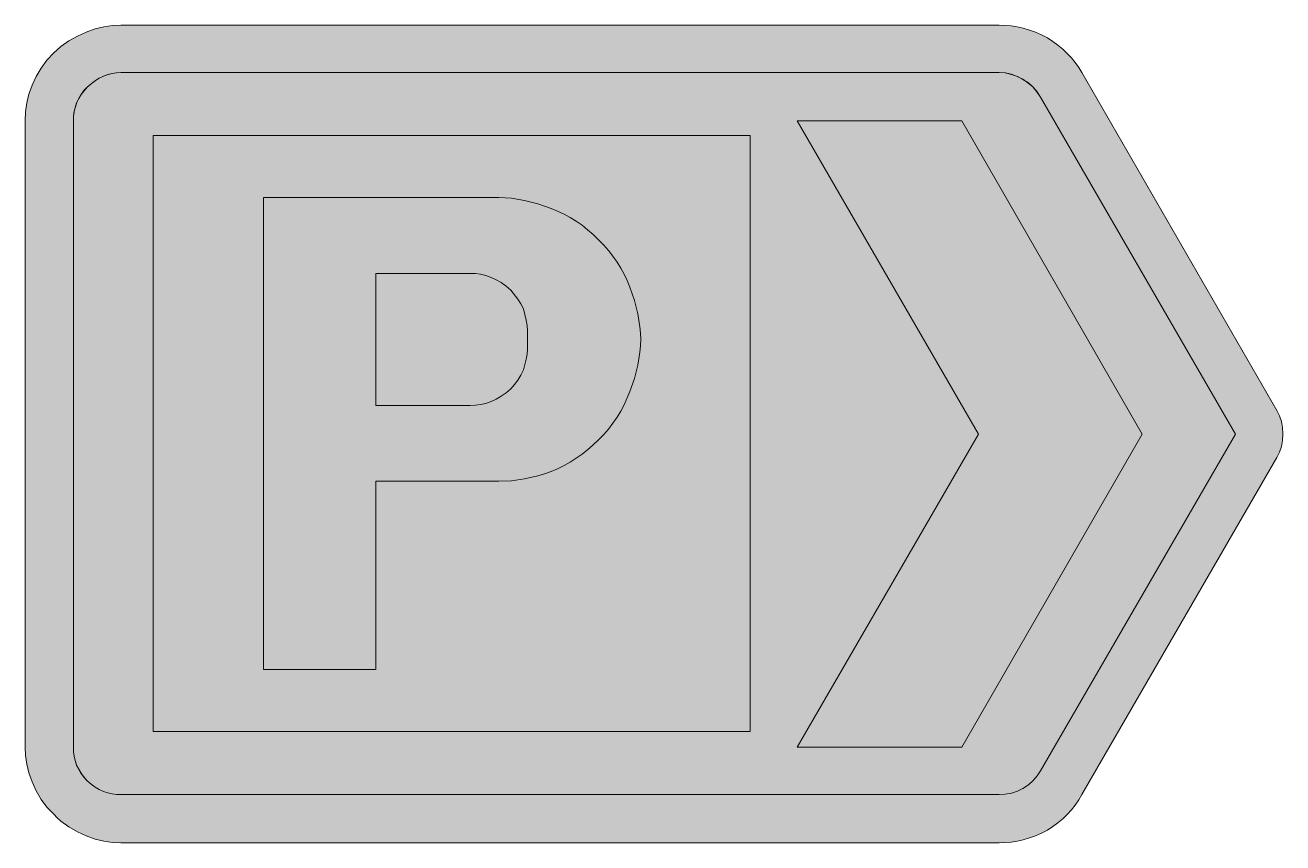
# Model space of a CAD drawing. Header units: metres. Extents: x 93 to 476, y 12 to 261.
import ezdxf

# ---------------------------------------------------------------- set-up
doc = ezdxf.new("R2010")
doc.units = ezdxf.units.M
for name, color, linetype, true_color in [('FILL_BLACK_000000', 7, 'Continuous', 0x000000), ('FILL_BLUE_0000FF', 7, 'Continuous', 0x0000ff), ('FILL_WHITE_FFFFFF', 7, 'Continuous', 0xffffff)]:
    doc.layers.add(name, color=color, linetype=linetype, true_color=true_color)

msp = doc.modelspace()

# ---------------------------------------------------------------- hatches: boundary and pattern name
at = {"layer": 'FILL_BLACK_000000', "true_color": 0x000000}
h = msp.add_hatch(color=7, dxfattribs=at)
h.dxf.hatch_style = 1
h.paths.add_polyline_path([(382.95, 136.98), (327.75, 232.38), (377.85, 232.38), (432.75, 136.98), (377.85, 41.58), (327.75, 41.58), (382.95, 136.98)])
at = {"layer": 'FILL_BLUE_0000FF', "true_color": 0x0000ff}
h = msp.add_hatch(color=7, dxfattribs=at)
h.dxf.hatch_style = 1
h.paths.add_polyline_path([(119.12, 12.6), (116.51, 12.97), (113.85, 13.62), (111.15, 14.58), (108.46, 15.82), (105.86, 17.32), (103.43, 19.09), (102.3, 20.1), (101.25, 21.18), (99.16, 23.32), (97.39, 25.68), (95.89, 28.27), (94.65, 31.08), (93.69, 33.78), (93.04, 36.44), (92.67, 39.05), (92.55, 41.58), (92.55, 232.38), (92.67, 235.08), (93.04, 237.78), (93.69, 240.48), (94.65, 243.18), (95.89, 245.82), (97.39, 248.35), (99.16, 250.77), (101.25, 253.08), (103.43, 254.99), (105.86, 256.68), (108.46, 258.14), (111.15, 259.38), (113.85, 260.34), (116.51, 260.99), (119.12, 261.36), (121.65, 261.48), (389.25, 261.48), (391.06, 261.42), (392.9, 261.25), (394.74, 260.96), (396.6, 260.54), (398.46, 260), (400.3, 259.33), (402.14, 258.52), (403.95, 257.58), (405.59, 256.53), (407.15, 255.39), (408.62, 254.18), (409.99, 252.89), (411.26, 251.54), (412.43, 250.11), (413.49, 248.63), (414.45, 247.08), (473.85, 144.18), (474.64, 142.55), (475.2, 140.8), (475.54, 138.95), (475.65, 136.98), (475.54, 135.01), (475.2, 133.15), (474.64, 131.41), (473.85, 129.78), (414.45, 27.18), (413.49, 25.53), (412.43, 23.97), (411.26, 22.5), (409.99, 21.1), (408.62, 19.8), (407.15, 18.57), (405.59, 17.43), (403.95, 16.38), (402.14, 15.44), (400.3, 14.63), (398.46, 13.96), (396.6, 13.42), (394.74, 13), (392.9, 12.71), (391.06, 12.54), (389.25, 12.48), (121.65, 12.48), (119.12, 12.6)])
h.paths.add_polyline_path([(118.92, 246.76), (117.55, 246.37), (116.21, 245.84), (114.91, 245.19), (113.68, 244.42), (112.52, 243.55), (111.45, 242.58), (110.49, 241.53), (109.65, 240.4), (108.93, 239.19), (108.34, 237.93), (107.87, 236.61), (107.53, 235.24), (107.32, 233.83), (107.25, 232.38), (107.25, 41.58), (107.31, 40.23), (107.48, 38.88), (107.76, 37.53), (108.15, 36.18), (109.58, 33.67), (110.43, 32.51), (111.45, 31.38), (112.61, 30.34), (113.85, 29.46), (115.13, 28.73), (116.44, 28.15), (117.76, 27.72), (119.09, 27.41), (120.39, 27.24), (121.65, 27.18), (389.25, 27.18), (391.09, 27.29), (392.96, 27.63), (394.78, 28.19), (396.45, 28.98), (398.14, 30.16), (399.6, 31.45), (400.84, 32.86), (401.85, 34.38), (461.25, 136.98), (401.85, 239.58), (400.74, 241.19), (399.46, 242.65), (398.02, 243.93), (396.45, 245.02), (394.77, 245.89), (392.99, 246.54), (391.14, 246.94), (389.25, 247.08), (121.65, 247.08), (120.29, 247), (118.92, 246.76)], flags=16)
h = msp.add_hatch(color=7, dxfattribs=at)
h.dxf.hatch_style = 1
h.paths.add_polyline_path([(313.35, 227.88), (313.35, 46.38), (131.55, 46.38), (131.55, 227.88), (313.35, 227.88)])
at = {"layer": 'FILL_WHITE_FFFFFF', "true_color": 0xffffff}
h = msp.add_hatch(color=7, dxfattribs=at)
h.dxf.hatch_style = 1
h.paths.add_polyline_path([(389.25, 247.08), (391.09, 246.92), (392.96, 246.48), (394.78, 245.81), (396.45, 244.98), (398.14, 243.93), (399.6, 242.62), (400.84, 241.14), (401.85, 239.58), (461.25, 136.98), (401.85, 34.38), (400.84, 32.86), (399.6, 31.45), (398.14, 30.16), (396.45, 28.98), (394.78, 28.19), (392.96, 27.63), (391.09, 27.29), (389.25, 27.18), (121.65, 27.18), (120.39, 27.24), (119.09, 27.41), (117.76, 27.72), (116.44, 28.15), (115.13, 28.73), (113.85, 29.46), (112.61, 30.34), (111.45, 31.38), (110.41, 32.53), (109.53, 33.73), (108.8, 34.98), (108.23, 36.25), (107.79, 37.56), (107.48, 38.89), (107.31, 40.23), (107.25, 41.58), (107.25, 232.38), (107.31, 233.73), (107.48, 235.08), (107.76, 236.43), (108.15, 237.78), (109.58, 240.4), (110.43, 241.58), (111.45, 242.58), (112.61, 243.63), (113.85, 244.55), (115.13, 245.32), (116.44, 245.95), (117.76, 246.45), (119.09, 246.8), (120.39, 247.01), (121.65, 247.08), (389.25, 247.08)])
h = msp.add_hatch(color=7, dxfattribs=at)
h.dxf.hatch_style = 1
h.paths.add_polyline_path([(165.15, 65.28), (165.15, 208.98), (236.85, 208.98), (238.78, 208.92), (240.73, 208.76), (244.69, 208.12), (248.7, 207.08), (252.75, 205.68), (254.75, 204.85), (256.69, 203.93), (258.57, 202.91), (260.4, 201.78), (262.17, 200.54), (263.89, 199.18), (265.55, 197.7), (267.15, 196.08), (268.77, 194.48), (270.25, 192.82), (271.61, 191.1), (272.85, 189.33), (273.98, 187.5), (275, 185.62), (275.92, 183.68), (276.75, 181.68), (278.15, 177.63), (279.19, 173.62), (279.83, 169.66), (279.99, 167.71), (280.05, 165.78), (279.99, 163.85), (279.83, 161.9), (279.19, 157.94), (278.15, 153.93), (276.75, 149.88), (275, 145.9), (273.98, 143.96), (272.85, 142.08), (271.61, 140.25), (270.25, 138.49), (268.77, 136.8), (267.15, 135.18), (265.55, 133.65), (263.89, 132.2), (262.17, 130.85), (260.4, 129.59), (258.57, 128.43), (256.69, 127.38), (254.75, 126.42), (252.75, 125.58), (250.73, 124.85), (248.7, 124.23), (244.69, 123.29), (240.73, 122.75), (236.85, 122.58), (199.35, 122.58), (199.35, 65.28), (165.15, 65.28)])
h.paths.add_polyline_path([(229.73, 145.74), (231.3, 145.94), (232.88, 146.31), (234.45, 146.88), (236.02, 147.62), (237.56, 148.49), (239.05, 149.54), (240.45, 150.78), (241.57, 152.01), (242.63, 153.4), (243.57, 154.91), (244.35, 156.48), (245.18, 159.74), (245.45, 161.33), (245.55, 162.78), (245.55, 168.48), (245.45, 170.06), (245.18, 171.67), (244.35, 175.08), (243.57, 176.6), (242.63, 178.04), (240.45, 180.78), (239.05, 182.02), (237.56, 183.07), (236.02, 183.94), (234.45, 184.68), (232.88, 185.25), (231.3, 185.62), (229.73, 185.82), (228.15, 185.88), (199.35, 185.88), (199.35, 145.68), (228.15, 145.68), (229.73, 145.74)], flags=16)

# ---------------------------------------------------------------- linework, layer by layer
at = {"layer": 'FILL_BLACK_000000', "lineweight": 0, "true_color": 0x000000}
msp.add_lwpolyline([(382.95, 136.98), (327.75, 232.38), (377.85, 232.38), (432.75, 136.98), (377.85, 41.58), (327.75, 41.58)], close=True, dxfattribs=at)
at = {"layer": 'FILL_BLUE_0000FF', "lineweight": 0, "true_color": 0x0000ff}
for points in [[(119.12, 12.6), (116.51, 12.97), (113.85, 13.62), (111.15, 14.58), (108.46, 15.82), (105.86, 17.32), (103.43, 19.09), (102.3, 20.1), (101.25, 21.18), (99.16, 23.32), (97.39, 25.68), (95.89, 28.27), (94.65, 31.08), (93.69, 33.78), (93.04, 36.44), (92.67, 39.05), (92.55, 41.58), (92.55, 232.38), (92.67, 235.08), (93.04, 237.78), (93.69, 240.48), (94.65, 243.18), (95.89, 245.82), (97.39, 248.35), (99.16, 250.77), (101.25, 253.08), (103.43, 254.99), (105.86, 256.68), (108.46, 258.14), (111.15, 259.38), (113.85, 260.34), (116.51, 260.99), (119.12, 261.36), (121.65, 261.48), (389.25, 261.48), (391.06, 261.42), (392.9, 261.25), (394.74, 260.96), (396.6, 260.54), (398.46, 260), (400.3, 259.33), (402.14, 258.52), (403.95, 257.58), (405.59, 256.53), (407.15, 255.39), (408.62, 254.18), (409.99, 252.89), (411.26, 251.54), (412.43, 250.11), (413.49, 248.63), (414.45, 247.08), (473.85, 144.18), (474.64, 142.55), (475.2, 140.8), (475.54, 138.95), (475.65, 136.98), (475.54, 135.01), (475.2, 133.15), (474.64, 131.41), (473.85, 129.78), (414.45, 27.18), (413.49, 25.53), (412.43, 23.97), (411.26, 22.5), (409.99, 21.1), (408.62, 19.8), (407.15, 18.57), (405.59, 17.43), (403.95, 16.38), (402.14, 15.44), (400.3, 14.63), (398.46, 13.96), (396.6, 13.42), (394.74, 13), (392.9, 12.71), (391.06, 12.54), (389.25, 12.48), (121.65, 12.48)], [(118.92, 246.76), (117.55, 246.37), (116.21, 245.84), (114.91, 245.19), (113.68, 244.42), (112.52, 243.55), (111.45, 242.58), (110.49, 241.53), (109.65, 240.4), (108.93, 239.19), (108.34, 237.93), (107.87, 236.61), (107.53, 235.24), (107.32, 233.83), (107.25, 232.38), (107.25, 41.58), (107.31, 40.23), (107.48, 38.88), (107.76, 37.53), (108.15, 36.18), (109.58, 33.67), (110.43, 32.51), (111.45, 31.38), (112.61, 30.34), (113.85, 29.46), (115.13, 28.73), (116.44, 28.15), (117.76, 27.72), (119.09, 27.41), (120.39, 27.24), (121.65, 27.18), (389.25, 27.18), (391.09, 27.29), (392.96, 27.63), (394.78, 28.19), (396.45, 28.98), (398.14, 30.16), (399.6, 31.45), (400.84, 32.86), (401.85, 34.38), (461.25, 136.98), (401.85, 239.58), (400.74, 241.19), (399.46, 242.65), (398.02, 243.93), (396.45, 245.02), (394.77, 245.89), (392.99, 246.54), (391.14, 246.94), (389.25, 247.08), (121.65, 247.08), (120.29, 247)], [(313.35, 227.88), (313.35, 46.38), (131.55, 46.38), (131.55, 227.88)]]:
    msp.add_lwpolyline(points, close=True, dxfattribs=at)
at = {"layer": 'FILL_WHITE_FFFFFF', "lineweight": 0, "true_color": 0xffffff}
msp.add_lwpolyline([(389.25, 247.08), (391.09, 246.92), (392.96, 246.48), (394.78, 245.81), (396.45, 244.98), (398.14, 243.93), (399.6, 242.62), (400.84, 241.14), (401.85, 239.58), (461.25, 136.98), (401.85, 34.38), (400.84, 32.86), (399.6, 31.45), (398.14, 30.16), (396.45, 28.98), (394.78, 28.19), (392.96, 27.63), (391.09, 27.29), (389.25, 27.18), (121.65, 27.18), (120.39, 27.24), (119.09, 27.41), (117.76, 27.72), (116.44, 28.15), (115.13, 28.73), (113.85, 29.46), (112.61, 30.34), (111.45, 31.38), (110.41, 32.53), (109.53, 33.73), (108.8, 34.98), (108.23, 36.25), (107.79, 37.56), (107.48, 38.89), (107.31, 40.23), (107.25, 41.58), (107.25, 232.38), (107.31, 233.73), (107.48, 235.08), (107.76, 236.43), (108.15, 237.78), (109.58, 240.4), (110.43, 241.58), (111.45, 242.58), (112.61, 243.63), (113.85, 244.55), (115.13, 245.32), (116.44, 245.95), (117.76, 246.45), (119.09, 246.8), (120.39, 247.01), (121.65, 247.08)], close=True, dxfattribs=at)
at = {"layer": 'FILL_WHITE_FFFFFF', "lineweight": 0, "true_color": 0x0000ff}
for points in [[(165.15, 65.28), (165.15, 208.98), (236.85, 208.98), (238.78, 208.92), (240.73, 208.76), (244.69, 208.12), (248.7, 207.08), (252.75, 205.68), (254.75, 204.85), (256.69, 203.93), (258.57, 202.91), (260.4, 201.78), (262.17, 200.54), (263.89, 199.18), (265.55, 197.7), (267.15, 196.08), (268.77, 194.48), (270.25, 192.82), (271.61, 191.1), (272.85, 189.33), (273.98, 187.5), (275, 185.62), (275.92, 183.68), (276.75, 181.68), (278.15, 177.63), (279.19, 173.62), (279.83, 169.66), (279.99, 167.71), (280.05, 165.78), (279.99, 163.85), (279.83, 161.9), (279.19, 157.94), (278.15, 153.93), (276.75, 149.88), (275, 145.9), (273.98, 143.96), (272.85, 142.08), (271.61, 140.25), (270.25, 138.49), (268.77, 136.8), (267.15, 135.18), (265.55, 133.65), (263.89, 132.2), (262.17, 130.85), (260.4, 129.59), (258.57, 128.43), (256.69, 127.38), (254.75, 126.42), (252.75, 125.58), (250.73, 124.85), (248.7, 124.23), (244.69, 123.29), (240.73, 122.75), (236.85, 122.58), (199.35, 122.58), (199.35, 65.28)], [(229.73, 145.74), (231.3, 145.94), (232.88, 146.31), (234.45, 146.88), (236.02, 147.62), (237.56, 148.49), (239.05, 149.54), (240.45, 150.78), (241.57, 152.01), (242.63, 153.4), (243.57, 154.91), (244.35, 156.48), (245.18, 159.74), (245.45, 161.33), (245.55, 162.78), (245.55, 168.48), (245.45, 170.06), (245.18, 171.67), (244.35, 175.08), (243.57, 176.6), (242.63, 178.04), (240.45, 180.78), (239.05, 182.02), (237.56, 183.07), (236.02, 183.94), (234.45, 184.68), (232.88, 185.25), (231.3, 185.62), (229.73, 185.82), (228.15, 185.88), (199.35, 185.88), (199.35, 145.68), (228.15, 145.68)]]:
    msp.add_lwpolyline(points, close=True, dxfattribs=at)

doc.saveas('drawing.dxf')
